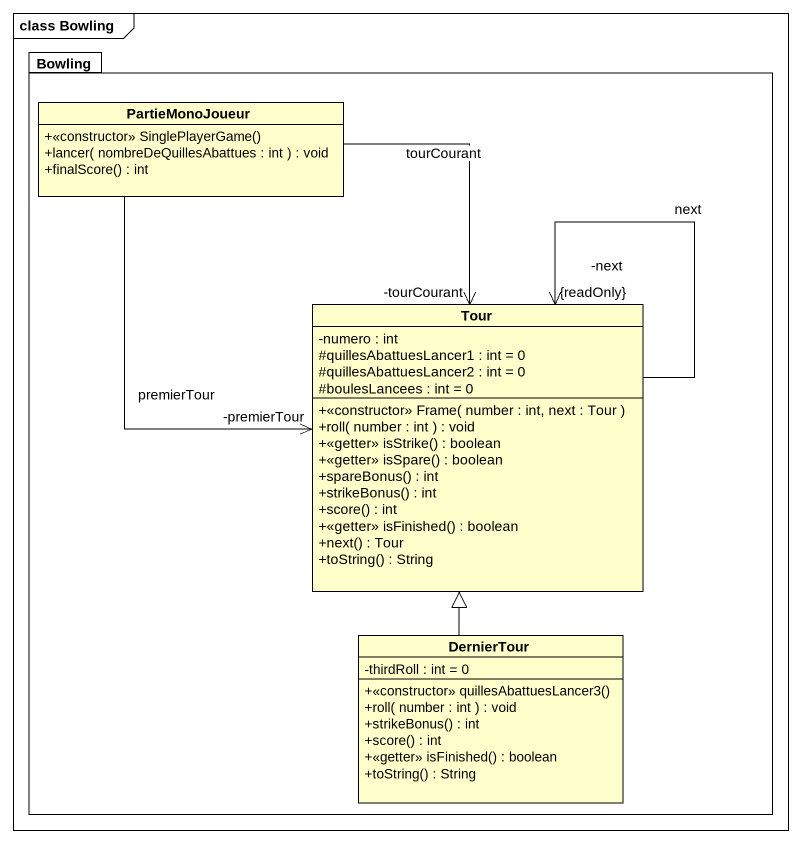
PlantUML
@startuml
mainframe class Bowling
hide circle
hide empty members
skinparam classAttributeIconSize 0
package Bowling {
  class PartieMonoJoueur {
    +<<constructor>> SinglePlayerGame()
    +lancer( nombreDeQuillesAbattues : int ) : void
    +finalScore() : int
  }
  class Tour {
    -numero : int
    #quillesAbattuesLancer1 : int = 0
    #quillesAbattuesLancer2 : int = 0
    #boulesLancees : int = 0
    +<<constructor>> Frame( number : int, next : Tour )
    +roll( number : int ) : void
    +<<getter>> isStrike() : boolean
    +<<getter>> isSpare() : boolean
    +spareBonus() : int
    +strikeBonus() : int
    +score() : int
    +<<getter>> isFinished() : boolean
    +next() : Tour
    +toString() : String
  }
  class DernierTour {
    -thirdRoll : int = 0
    +<<constructor>> quillesAbattuesLancer3()
    +roll( number : int ) : void
    +strikeBonus() : int
    +score() : int
    +<<getter>> isFinished() : boolean
    +toString() : String
  }
}
Tour "-premierTour" <-up- PartieMonoJoueur : premierTour
Tour "-tourCourant" <-up- PartieMonoJoueur : tourCourant
Tour "-next\n{readOnly}" <-- Tour : next
DernierTour -up-|> Tour
@enduml
